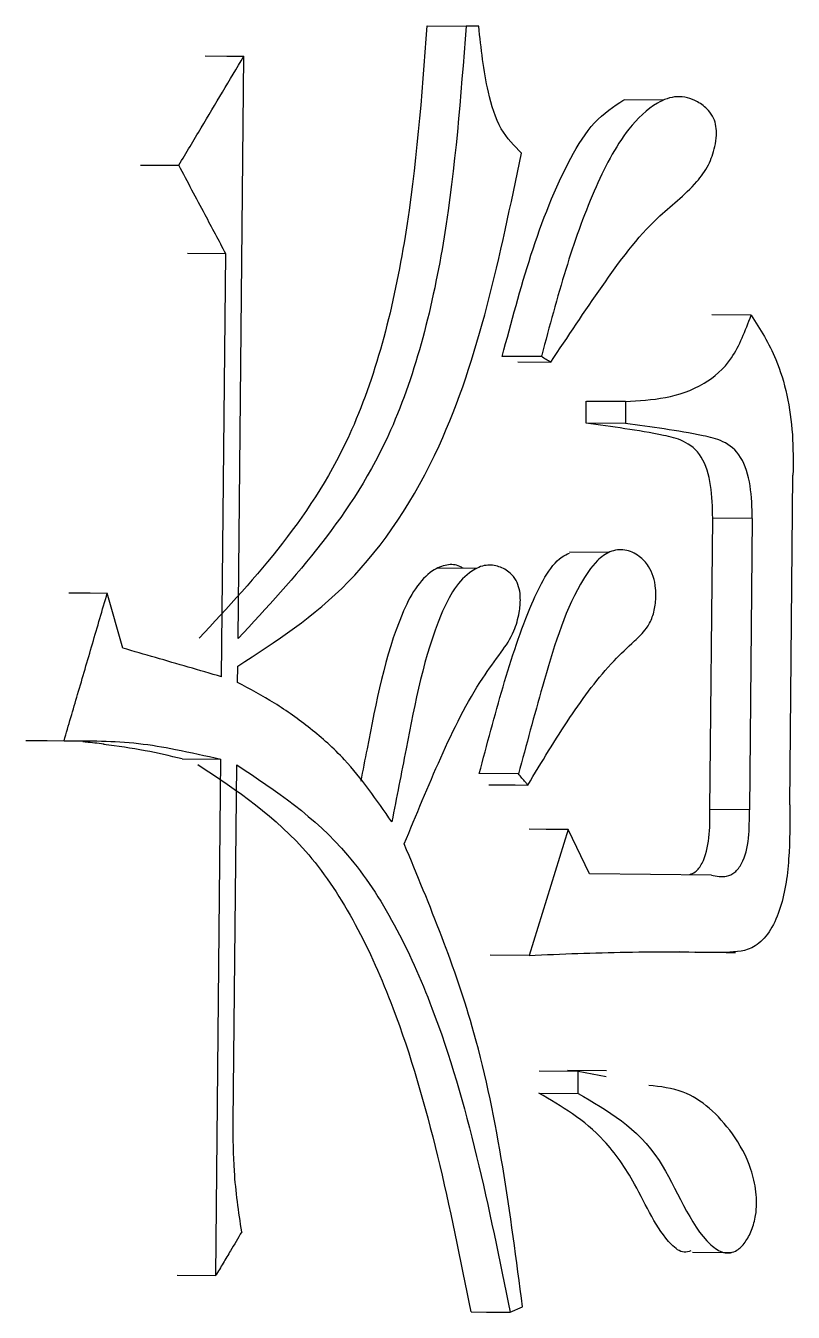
# Model space of a CAD drawing. Header units: millimetres. Extents: x 2454 to 4226, y 715 to 1968.
# Drawn here: x 3258.429 to 3259.789, y 895 to 897.28 of the extents above; entities that cross this region are included whole.
import ezdxf

# ---------------------------------------------------------------- set-up
doc = ezdxf.new("R2010")
doc.units = ezdxf.units.MM

msp = doc.modelspace()

# ---------------------------------------------------------------- linework, layer by layer
at = {"color": 7, "linetype": 'Continuous', "lineweight": 25}
for p, q in [((3259.1404, 897.2799), (3259.2092, 897.2794)), ((3259.2316, 897.2791), (3259.2092, 897.2794)), ((3258.805, 896.194), (3258.8152, 897.2259)), ((3259.5589, 897.148), (3259.4892, 897.1486)), ((3258.6319, 897.0331), (3258.7001, 897.0326)), ((3258.7835, 896.8758), (3258.7152, 896.8763)), ((3258.776, 896.1262), (3258.7835, 896.8758)), ((3259.7144, 896.7668), (3259.645, 896.7674)), ((3259.3428, 896.6936), (3259.2733, 896.6941)), ((3259.3007, 896.6841), (3259.3594, 896.6836)), ((3259.4219, 896.5754), (3259.4223, 896.6144)), ((3259.492, 896.6138), (3259.4228, 896.6143)), ((3259.492, 896.6138), (3259.4916, 896.5748)), ((3259.4916, 896.5748), (3259.4219, 896.5754)), ((3259.7828, 895.8994), (3259.7886, 896.4835)), ((3259.6413, 895.8911), (3259.6464, 896.4071)), ((3259.7164, 896.4065), (3259.6464, 896.4071)), ((3259.7164, 896.4065), (3259.7113, 895.8905)), ((3259.4624, 896.3464), (3259.3928, 896.3469)), ((3259.228, 896.3183), (3259.1587, 896.3189)), ((3258.6007, 896.177), (3258.5733, 896.2747)), ((3258.8042, 896.1161), (3258.8045, 896.1453)), ((3258.7063, 895.9807), (3258.7746, 895.9802)), ((3258.7655, 895.0651), (3258.7746, 895.9802)), ((3258.7965, 895.3373), (3258.8028, 895.9701)), ((3259.3021, 895.9541), (3259.2327, 895.9547)), ((3259.7113, 895.8905), (3259.6413, 895.8911)), ((3259.3901, 895.8556), (3259.3212, 895.6326)), ((3259.4282, 895.7773), (3259.3901, 895.8556)), ((3259.644, 895.7746), (3259.4282, 895.7773)), ((3259.3212, 895.6326), (3259.2522, 895.6331)), ((3259.6003, 895.6385), (3259.5869, 895.6386)), ((3259.6702, 895.6379), (3259.6165, 895.6384)), ((3259.6704, 895.6379), (3259.6868, 895.6378)), ((3259.4081, 895.427), (3259.339, 895.4276)), ((3259.4583, 895.4278), (3259.3892, 895.4283)), ((3259.4077, 895.3879), (3259.4081, 895.427)), ((3259.4573, 895.4172), (3259.4081, 895.427)), ((3259.3387, 895.3885), (3259.4077, 895.3879)), ((3259.6105, 895.1068), (3259.6655, 895.1063)), ((3259.6666, 895.1063), (3259.6799, 895.1062)), ((3258.6973, 895.0656), (3258.7655, 895.0651)), ((3259.2871, 895.0001), (3259.3094, 895.0096))]:
    msp.add_line(p, q, dxfattribs=at)
at = {"color": 7, "linetype": 'Continuous', "lineweight": 25, "flags": 128}
for points in [[(3258.7469, 897.2264), (3258.785, 897.2261), (3258.8152, 897.2259)], [(3258.5053, 896.2753), (3258.5432, 896.275), (3258.5733, 896.2747)], [(3258.4287, 896.0134), (3258.4666, 896.0131), (3258.4966, 896.0128)], [(3259.2497, 895.935), (3259.2744, 895.9348), (3259.2965, 895.9346), (3259.3186, 895.9344)], [(3259.3901, 895.8556), (3259.3512, 895.8559), (3259.3211, 895.8562)], [(3259.2181, 895.0007), (3259.2457, 895.0005), (3259.2664, 895.0003), (3259.2871, 895.0001)]]:
    msp.add_lwpolyline(points, dxfattribs=at)
at = {"color": 7, "linetype": 'Continuous', "lineweight": 25}
for points, knots in [([(3259.1399, 897.28), (3259.1305, 897.155), (3259.1118, 896.9068), (3259.0067, 896.4854), (3258.8376, 896.3035), (3258.7363, 896.1945)], [0, 0, 0, 0, 0.288961, 0.573748, 1, 1, 1, 1]), ([(3259.2092, 897.2794), (3259.1998, 897.1544), (3259.1811, 896.9062), (3259.0757, 896.4847), (3258.9065, 896.303), (3258.805, 896.194)], [0, 0, 0, 0, 0.288856, 0.573589, 1, 1, 1, 1]), ([(3259.3074, 897.0542), (3259.2945, 897.0672), (3259.2681, 897.0936), (3259.2427, 897.1761), (3259.2358, 897.2398), (3259.2316, 897.2791)], [0, 0, 0, 0, 0.2677661, 0.5484987, 1, 1, 1, 1]), ([(3258.7001, 897.0326), (3258.7133, 897.0547), (3258.7391, 897.098), (3258.7775, 897.1625), (3258.8026, 897.2047), (3258.8152, 897.2259)], [0, 0, 0, 0, 0.3437, 0.67185, 1, 1, 1, 1]), ([(3259.2733, 896.6941), (3259.2894, 896.7545), (3259.3222, 896.878), (3259.3768, 897.0189), (3259.4349, 897.1132), (3259.4708, 897.1367), (3259.4887, 897.1485)], [0, 0, 0, 0, 0.336193, 0.687467, 0.843667, 1, 1, 1, 1]), ([(3259.3594, 896.6837), (3259.3894, 896.7288), (3259.4495, 896.8191), (3259.5335, 896.9337), (3259.6048, 896.9847), (3259.639, 897.0301), (3259.6497, 897.0603), (3259.6534, 897.0842), (3259.6528, 897.1019), (3259.648, 897.1177), (3259.6369, 897.1337), (3259.6151, 897.1494), (3259.5835, 897.1579), (3259.5402, 897.1421), (3259.486, 897.0902), (3259.4321, 896.9852), (3259.3837, 896.8474), (3259.3567, 896.7464), (3259.343, 896.6944), (3259.3428, 896.6936)], [0, 0, 0, 0, 0.141031, 0.282341, 0.374293, 0.406121, 0.432828, 0.447383, 0.45881, 0.470329, 0.484531, 0.509666, 0.551608, 0.592091, 0.658816, 0.763853, 0.878576, 0.998123, 1, 1, 1, 1]), ([(3258.8045, 896.1453), (3258.872, 896.1888), (3259.009, 896.2771), (3259.2084, 896.5771), (3259.2695, 896.8717), (3259.3074, 897.0542)], [0, 0, 0, 0, 0.270109, 0.547916, 1, 1, 1, 1]), ([(3258.7835, 896.8758), (3258.7712, 896.8989), (3258.7512, 896.9366), (3258.7234, 896.9888), (3258.7078, 897.018), (3258.7001, 897.0326)], [0, 0, 0, 0, 0.4417547, 0.7208773, 1, 1, 1, 1]), ([(3259.492, 896.6138), (3259.5394, 896.6168), (3259.6058, 896.6209), (3259.684, 896.6866), (3259.7041, 896.7397), (3259.7144, 896.7668)], [0, 0, 0, 0, 0.549743, 0.769879, 1, 1, 1, 1]), ([(3259.7144, 896.7668), (3259.7304, 896.7421), (3259.757, 896.7011), (3259.7793, 896.6256), (3259.7894, 896.5556), (3259.7889, 896.5076), (3259.7886, 896.4835)], [0, 0, 0, 0, 0.330427, 0.550547, 0.774553, 1, 1, 1, 1]), ([(3259.3594, 896.6836), (3259.3566, 896.6853), (3259.3511, 896.6886), (3259.3456, 896.6919), (3259.3428, 896.6936)], [0, 0, 0, 0, 0.5, 1, 1, 1, 1]), ([(3259.6464, 896.4071), (3259.646, 896.4266), (3259.6452, 896.4652), (3259.6289, 896.5205), (3259.5948, 896.5463), (3259.5258, 896.5617), (3259.4679, 896.5693), (3259.4219, 896.5754)], [0, 0, 0, 0, 0.130809, 0.257515, 0.385561, 0.512427, 1, 1, 1, 1]), ([(3259.7164, 896.4065), (3259.716, 896.4261), (3259.7151, 896.4646), (3259.6988, 896.5199), (3259.6648, 896.5458), (3259.5956, 896.5611), (3259.5376, 896.5688), (3259.4916, 896.5748)], [0, 0, 0, 0, 0.130677, 0.257295, 0.385347, 0.512253, 1, 1, 1, 1]), ([(3259.2327, 895.9547), (3259.2462, 896.0062), (3259.2734, 896.1093), (3259.3119, 896.2272), (3259.3479, 896.3038), (3259.3714, 896.336), (3259.3881, 896.3434), (3259.3926, 896.3454)], [0, 0, 0, 0, 0.351622, 0.703782, 0.828093, 0.953503, 1, 1, 1, 1]), ([(3259.3186, 895.9344), (3259.3431, 895.9749), (3259.3908, 896.0537), (3259.4544, 896.1401), (3259.5027, 896.1851), (3259.5272, 896.2076), (3259.5402, 896.2314), (3259.5456, 896.2565), (3259.5461, 896.2816), (3259.5418, 896.3046), (3259.5319, 896.325), (3259.5147, 896.3425), (3259.4909, 896.3533), (3259.4646, 896.35), (3259.4367, 896.3298), (3259.3881, 896.2574), (3259.3473, 896.1217), (3259.316, 896.0058), (3259.3021, 895.9541)], [0, 0, 0, 0, 0.145387, 0.283229, 0.341602, 0.376428, 0.39894, 0.421519, 0.444237, 0.463626, 0.483047, 0.510337, 0.547078, 0.583498, 0.616519, 0.671207, 0.85334, 1, 1, 1, 1]), ([(3259.2039, 896.3185), (3259.202, 896.3197), (3259.193, 896.3254), (3259.1739, 896.3258), (3259.1462, 896.3144), (3259.1178, 896.2842), (3259.0692, 896.1843), (3259.046, 896.0612), (3259.0262, 895.9604), (3259.0225, 895.9414)], [0, 0, 0, 0, 0.0189, 0.087923, 0.167317, 0.27708, 0.389775, 0.885199, 1, 1, 1, 1]), ([(3259.0997, 895.83), (3259.1207, 895.8813), (3259.1629, 895.9839), (3259.2198, 896.1002), (3259.2688, 896.1658), (3259.2937, 896.2015), (3259.3036, 896.2366), (3259.3061, 896.2625), (3259.3041, 896.2824), (3259.2979, 896.2984), (3259.2856, 896.3129), (3259.2673, 896.323), (3259.2435, 896.3258), (3259.2155, 896.3137), (3259.1871, 896.2838), (3259.1384, 896.1838), (3259.1106, 896.0367), (3259.0861, 895.9122), (3259.0776, 895.8693)], [0, 0, 0, 0, 0.149739, 0.299827, 0.355716, 0.398465, 0.427487, 0.448137, 0.462119, 0.476212, 0.493314, 0.520904, 0.550294, 0.584186, 0.630948, 0.678953, 0.889441, 1, 1, 1, 1]), ([(3258.4966, 896.0128), (3258.5047, 896.0403), (3258.5215, 896.0976), (3258.547, 896.1849), (3258.5645, 896.2448), (3258.5733, 896.2747)], [0, 0, 0, 0, 0.314201, 0.657101, 1, 1, 1, 1]), ([(3258.776, 896.1262), (3258.7562, 896.1319), (3258.7172, 896.1433), (3258.6588, 896.1602), (3258.6201, 896.1714), (3258.6007, 896.177)], [0, 0, 0, 0, 0.339434, 0.669717, 1, 1, 1, 1]), ([(3259.0776, 895.8693), (3259.0507, 895.9081), (3259.0065, 895.9716), (3258.9337, 896.0357), (3258.8702, 896.0811), (3258.8262, 896.1045), (3258.8042, 896.1161)], [0, 0, 0, 0, 0.344838, 0.564754, 0.782976, 1, 1, 1, 1]), ([(3258.4966, 896.0128), (3258.5408, 896.0129), (3258.6069, 896.0131), (3258.6994, 895.9972), (3258.7478, 895.9862), (3258.7746, 895.9802)], [0, 0, 0, 0, 0.47197, 0.707644, 1, 1, 1, 1]), ([(3258.5298, 896.0116), (3258.5317, 896.0114), (3258.5426, 896.0103), (3258.5563, 896.0089), (3258.5675, 896.0077)], [0, 0, 0, 0, 0.182444, 1, 1, 1, 1]), ([(3258.7059, 895.9807), (3258.6841, 895.9859), (3258.638, 895.9968), (3258.5914, 896.0031), (3258.5668, 896.0065)], [0, 0, 0, 0, 0.472948, 1, 1, 1, 1]), ([(3258.734, 895.9706), (3258.803, 895.925), (3258.9435, 895.832), (3259.1203, 895.4864), (3259.1804, 895.1864), (3259.2176, 895.0007)], [0, 0, 0, 0, 0.268411, 0.547263, 1, 1, 1, 1]), ([(3258.8028, 895.9701), (3258.8718, 895.9245), (3259.0124, 895.8315), (3259.1896, 895.4859), (3259.2498, 895.1858), (3259.2871, 895.0001)], [0, 0, 0, 0, 0.2685565, 0.5474218, 1, 1, 1, 1]), ([(3259.3186, 895.9344), (3259.3172, 895.9361), (3259.3138, 895.9402), (3259.3082, 895.9468), (3259.3041, 895.9517), (3259.3021, 895.9541)], [0, 0, 0, 0, 0.253832, 0.626916, 1, 1, 1, 1]), ([(3259.6058, 895.7758), (3259.6091, 895.7771), (3259.6174, 895.7802), (3259.6323, 895.8006), (3259.6418, 895.8412), (3259.6414, 895.8743), (3259.6413, 895.8911)], [0, 0, 0, 0, 0.115017, 0.289471, 0.640051, 1, 1, 1, 1]), ([(3259.644, 895.7746), (3259.6531, 895.7728), (3259.6671, 895.77), (3259.686, 895.7786), (3259.7024, 895.7996), (3259.7117, 895.8407), (3259.7114, 895.8738), (3259.7113, 895.8905)], [0, 0, 0, 0, 0.2263406, 0.3508721, 0.4789084, 0.7360452, 1, 1, 1, 1]), ([(3259.7828, 895.8994), (3259.7831, 895.8674), (3259.7835, 895.8038), (3259.7716, 895.724), (3259.7477, 895.6725), (3259.7155, 895.6395), (3259.6879, 895.6386), (3259.6702, 895.6379)], [0, 0, 0, 0, 0.261705, 0.520058, 0.649808, 0.775125, 1, 1, 1, 1]), ([(3259.3094, 895.0096), (3259.2877, 895.1761), (3259.2493, 895.4705), (3259.145, 895.7211), (3259.0996, 895.83)], [0, 0, 0, 0, 0.565481, 1, 1, 1, 1]), ([(3259.3212, 895.6326), (3259.3786, 895.635), (3259.4656, 895.6386), (3259.5818, 895.6389), (3259.6408, 895.6382), (3259.6702, 895.6379)], [0, 0, 0, 0, 0.491412, 0.745693, 1, 1, 1, 1]), ([(3259.6076, 895.1087), (3259.6037, 895.1076), (3259.5916, 895.1042), (3259.5506, 895.1368), (3259.5152, 895.2221), (3259.442, 895.3282), (3259.3785, 895.3651), (3259.3382, 895.3885)], [0, 0, 0, 0, 0.035858, 0.109463, 0.393928, 0.615712, 1, 1, 1, 1]), ([(3259.4077, 895.3879), (3259.4602, 895.3579), (3259.5555, 895.3033), (3259.609, 895.1421), (3259.6651, 895.1029), (3259.6878, 895.1065), (3259.7045, 895.1234), (3259.7159, 895.1451), (3259.7246, 895.1756), (3259.7246, 895.2144), (3259.7121, 895.2668), (3259.6718, 895.3372), (3259.6077, 895.3941), (3259.5539, 895.3999), (3259.5333, 895.4021)], [0, 0, 0, 0, 0.245403, 0.445656, 0.482569, 0.518541, 0.543938, 0.570967, 0.59822, 0.638176, 0.678453, 0.756939, 0.907138, 1, 1, 1, 1]), ([(3258.8115, 895.1424), (3258.8063, 895.1782), (3258.7968, 895.2424), (3258.7966, 895.3082), (3258.7965, 895.3373)], [0, 0, 0, 0, 0.558776, 1, 1, 1, 1]), ([(3258.8115, 895.1424), (3258.8049, 895.1313), (3258.794, 895.1129), (3258.7786, 895.0871), (3258.7699, 895.0724), (3258.7655, 895.0651)], [0, 0, 0, 0, 0.429625, 0.714813, 1, 1, 1, 1])]:
    msp.add_open_spline(points, degree=3, knots=knots, dxfattribs=at)

doc.saveas('drawing.dxf')
